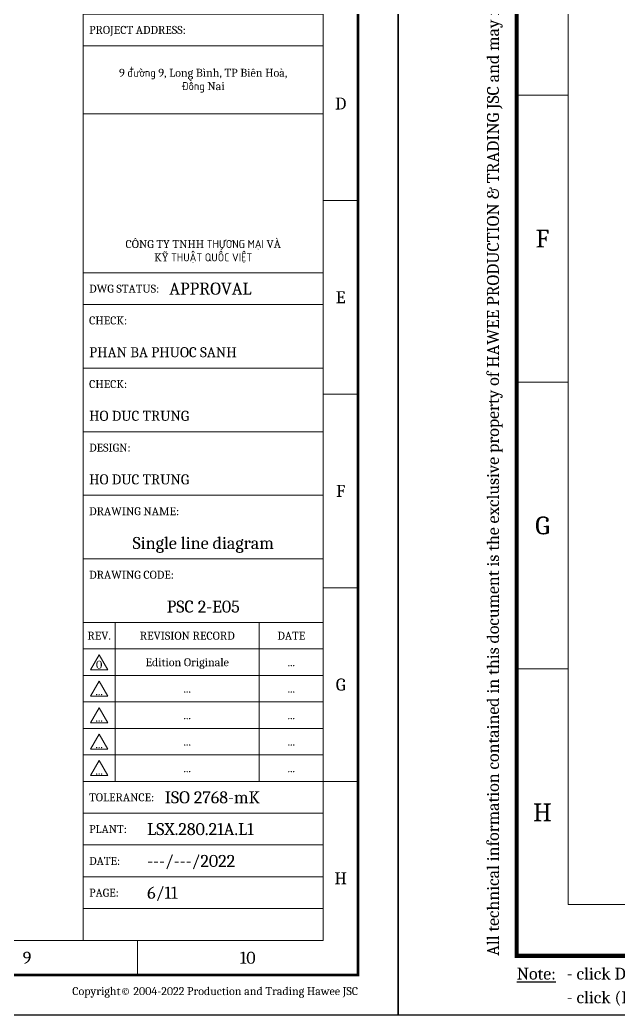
# Model space of a CAD drawing. Header units: millimetres. Extents: x -116965 to 323937, y 291661 to 566926.
# Drawn here: x -52064 to -49968, y 300387 to 303869 of the extents above; entities that cross this region are included whole.
import ezdxf
from ezdxf.enums import TextEntityAlignment as Align

# ---------------------------------------------------------------- set-up
doc = ezdxf.new("R2010")
doc.units = ezdxf.units.MM
doc.layers.get('0').update_dxf_attribs({"lineweight": 18})
doc.styles.add('hwBorder', font='Cambria.ttf')

# ---------------------------------------------------------------- blocks, each defined once
blk = doc.blocks.new('*U1980')
at = {"color": 5}
for p, q in [((285.679, 101.811), (281.339, 101.811)), ((10, 77.608), (14.339, 77.608)), ((285.679, 77.608), (281.339, 77.608)), ((10, 53.405), (14.339, 53.405)), ((285.679, 53.405), (281.339, 53.405)), ((10, 29.203), (14.339, 29.203)), ((285.679, 29.203), (281.339, 29.203)), ((258.111, 5), (258.111, 9.339))]:
    blk.add_line(p, q, dxfattribs=at)
at = {"color": 5, "const_width": 0.35}
blk.add_lwpolyline([(10, 198.621), (285.679, 198.621), (285.679, 5), (10, 5)], close=True, dxfattribs=at)
at = {"color": 5}
for points in [[(14.339, 194.282), (281.339, 194.282), (281.339, 9.339), (14.339, 9.339)], [(251.339, 125.096), (281.339, 125.096), (281.339, 121.124), (251.339, 121.124)], [(251.339, 121.124), (281.339, 121.124), (281.339, 112.628), (251.339, 112.628)], [(251.339, 92.765), (281.339, 92.765), (281.339, 112.628), (251.339, 112.628)], [(251.339, 92.765), (281.339, 92.765), (281.339, 88.792), (251.339, 88.792)], [(251.339, 80.847), (281.339, 80.847), (281.339, 88.792), (251.339, 88.792)], [(251.339, 72.902), (281.339, 72.902), (281.339, 80.847), (251.339, 80.847)], [(251.339, 64.956), (281.339, 64.956), (281.339, 72.902), (251.339, 72.902)], [(251.339, 57.011), (281.339, 57.011), (281.339, 64.956), (251.339, 64.956)], [(251.339, 49.066), (281.339, 49.066), (281.339, 57.011), (251.339, 57.011)], [(251.339, 49.066), (255.339, 49.066), (255.339, 45.755), (251.339, 45.755)], [(255.339, 49.066), (273.339, 49.066), (273.339, 45.755), (255.339, 45.755)], [(273.339, 49.066), (281.339, 49.066), (281.339, 45.755), (273.339, 45.755)], [(251.339, 45.755), (255.339, 45.755), (255.339, 42.445), (251.339, 42.445)], [(255.339, 45.755), (273.339, 45.755), (273.339, 42.445), (255.339, 42.445)], [(273.339, 45.755), (281.339, 45.755), (281.339, 42.445), (273.339, 42.445)], [(251.339, 42.445), (255.339, 42.445), (255.339, 39.134), (251.339, 39.134)], [(255.339, 42.445), (273.339, 42.445), (273.339, 39.134), (255.339, 39.134)], [(273.339, 42.445), (281.339, 42.445), (281.339, 39.134), (273.339, 39.134)], [(251.339, 39.134), (255.339, 39.134), (255.339, 35.824), (251.339, 35.824)], [(255.339, 39.134), (273.339, 39.134), (273.339, 35.824), (255.339, 35.824)], [(273.339, 39.134), (281.339, 39.134), (281.339, 35.824), (273.339, 35.824)], [(251.339, 35.824), (255.339, 35.824), (255.339, 32.513), (251.339, 32.513)], [(255.339, 35.824), (273.339, 35.824), (273.339, 32.513), (255.339, 32.513)], [(273.339, 35.824), (281.339, 35.824), (281.339, 32.513), (273.339, 32.513)], [(251.339, 32.513), (255.339, 32.513), (255.339, 29.203), (251.339, 29.203)], [(255.339, 32.513), (273.339, 32.513), (273.339, 29.203), (255.339, 29.203)], [(273.339, 32.513), (281.339, 32.513), (281.339, 29.203), (273.339, 29.203)], [(251.339, 29.203), (281.339, 29.203), (281.339, 25.23), (251.339, 25.23)], [(251.339, 25.23), (281.339, 25.23), (281.339, 21.257), (251.339, 21.257)], [(251.339, 21.257), (281.339, 21.257), (281.339, 17.285), (251.339, 17.285)], [(251.339, 17.285), (281.339, 17.285), (281.339, 13.312), (251.339, 13.312)], [(251.339, 13.312), (281.339, 13.312), (281.339, 9.339), (251.339, 9.339)]]:
    blk.add_lwpolyline(points, close=True, dxfattribs=at)
at = {"color": 253}
for points in [[(253.339, 45.038), (252.257, 43.163), (254.422, 43.163)], [(253.339, 41.727), (252.257, 39.852), (254.422, 39.852)], [(253.339, 38.416), (252.257, 36.541), (254.422, 36.541)], [(253.339, 35.106), (252.257, 33.231), (254.422, 33.231)], [(253.339, 31.795), (252.257, 29.92), (254.422, 29.92)]]:
    blk.add_lwpolyline(points, close=True, dxfattribs=at)
at = {"layer": 'Defpoints', "color": 4}
blk.add_lwpolyline([(0, 203.621), (290.679, 203.621), (290.679, 0), (0, 0)], close=True, dxfattribs=at)
at = {"color": 253, "style": 'hwBorder'}
for s, height, p in [('PROJECT ADDRESS:', 1, (252.089, 123.11)), ('DWG STATUS:', 1, (252.089, 90.779)), ('CHECK:', 1, (252.089, 86.806)), ('PHAN BA PHUOC SANH', 1.25, (252.089, 82.833)), ('CHECK:', 1, (252.089, 78.861)), ('HO DUC TRUNG', 1.25, (252.089, 74.888)), ('DESIGN:', 1, (252.089, 70.915)), ('HO DUC TRUNG', 1.25, (252.089, 66.943)), ('DRAWING NAME:', 1, (252.089, 62.97)), ('DRAWING CODE:', 1, (252.089, 55.025)), ('TOLERANCE:', 1, (252.089, 27.216)), ('PLANT:', 1, (252.089, 23.244)), ('LSX.280.21A.L1', 1.5, (259.339, 23.244)), ('DATE:', 1, (252.089, 19.271)), ('---/---/2022', 1.5, (259.339, 19.271)), ('PAGE:', 1, (252.089, 15.298))]:
    blk.add_text(s, height=height, dxfattribs=at).set_placement(p, align=Align.MIDDLE_LEFT)
blk.add_text('All technical information contained in this document is the exclusive property of HAWEE PRODUCTION & TRADING JSC and may neither be used nor disclosed without its prior written consent. ', height=1, rotation=90, dxfattribs=at).set_placement((8, 5), align=Align.MIDDLE_LEFT)
for s, height, p in [('D', 1.5, (283.509, 113.912)), ('E', 1.5, (283.509, 89.709)), ('F', 1.5, (12.17, 65.507)), ('F', 1.5, (283.509, 65.507)), ('REV.', 1, (253.339, 47.411)), ('REVISION RECORD', 1, (264.339, 47.411)), ('DATE', 1, (277.339, 47.411)), ('G', 1.5, (12.17, 41.304)), ('G', 1.5, (283.509, 41.304)), ('H', 1.5, (12.17, 17.101)), ('H', 1.5, (283.509, 17.101)), ('9', 1.5, (244.327, 7.17)), ('10', 1.5, (271.895, 7.17))]:
    blk.add_text(s, height=height, dxfattribs=at).set_placement(p, align=Align.MIDDLE_CENTER)
at = {"color": 6, "style": 'hwBorder'}
blk.add_text('APPROVAL', height=1.5, dxfattribs=at).set_placement((262.089, 90.779), align=Align.MIDDLE_LEFT)
at = {"color": 253, "style": 'hwBorder'}
blk.add_text('Copyright© 2004-2022 Production and Trading Hawee JSC', height=1, dxfattribs=at).set_placement((285.679, 3), align=Align.MIDDLE_RIGHT)
at = {"color": 253, "insert": (266.339, 116.768), "char_height": 1, "width": 30, "attachment_point": 5, "style": 'hwBorder'}
blk.add_mtext('9 đường 9, Long Bình, TP Biên Hoà,\\PĐồng Nai', dxfattribs=at)
at = {"color": 253, "insert": (266.339, 95.416), "char_height": 1, "attachment_point": 5, "style": 'hwBorder'}
blk.add_mtext_dynamic_manual_height_columns('CÔNG TY TNHH THƯƠNG MẠI VÀ KỸ THUẬT QUỐC VIỆT', width=20.92633, gutter_width=12.5, heights=[0], dxfattribs=at)
at = {"color": 6, "style": 'hwBorder', "flags": 8}
for tag, p in [("DWG'SNAME", (266.339, 58.998)), ("DWG'SCODE2", (266.339, 51.052))]:
    blk.add_attdef(tag, text='', height=1.5, dxfattribs=at).set_placement(p, align=Align.MIDDLE_CENTER)
at = {"color": 253, "style": 'hwBorder', "flags": 8}
for tag, p in [('REV_MODIFY0', (264.339, 44.1)), ('REV_DATE0', (277.339, 44.1)), ('REV_0', (253.339, 43.788)), ('REV_MODIFY1', (264.339, 40.789)), ('REV_DATE1', (277.339, 40.789)), ('REV_1', (253.339, 40.477)), ('REV_MODIFY2', (264.339, 37.479)), ('REV_DATE2', (277.339, 37.479)), ('REV_2', (253.339, 37.166)), ('REV_MODIFY3', (264.339, 34.169)), ('REV_DATE3', (277.339, 34.169)), ('REV_3', (253.339, 33.856)), ('REV_4', (253.339, 30.545)), ('REV_MODIFY4', (264.339, 30.858)), ('REV_DATE4', (277.339, 30.858))]:
    blk.add_attdef(tag, text='', height=1, dxfattribs=at).set_placement(p, align=Align.MIDDLE_CENTER)
at = {"color": 6, "style": 'hwBorder', "flags": 8}
for tag, p in [('TOLERANCE', (261.539, 27.216)), ('PAGE', (259.339, 15.298))]:
    blk.add_attdef(tag, text='', height=1.5, dxfattribs=at).set_placement(p, align=Align.MIDDLE_LEFT)
at = {"layer": 'Defpoints', "color": 253, "style": 'hwBorder'}
for s, p in [('%%UNote:', (10, 3.5)), ('- click Down Arrow or press the key combination (Ctrl+1) to choose other layouts.', (14.229, 3.5)), ('- click (File...Drawing...Properties...Custome) to change informations on this border.', (14.229, 1.5))]:
    blk.add_text(s, height=1, dxfattribs=at).set_placement(p, align=Align.MIDDLE_LEFT)

msp = doc.modelspace()

# ---------------------------------------------------------------- block references
at = {"ltscale": 5, "xscale": 41.47693088945395, "yscale": 41.47693088945395, "zscale": 41.47693088945395}
msp.add_blockref('*U1980', (-50740.951789, 300386.757971), dxfattribs=at)
at = {"ltscale": 5}
ref = msp.add_blockref('*U1980', (-58879.961977, 300386.757971), dxfattribs=dict(at, xscale=28, yscale=28, zscale=28))
ref.add_attrib("DWG'SNAME", 'Single line diagram', dxfattribs={"color": 6, "height": 42, "style": 'hwBorder', "flags": 8}).set_placement((-51422.455977, 302038.687971), align=Align.MIDDLE_CENTER)
ref.add_attrib("DWG'SCODE2", 'PSC 2-E05', dxfattribs={"color": 6, "height": 42, "style": 'hwBorder', "flags": 8}).set_placement((-51422.455977, 301816.219571), align=Align.MIDDLE_CENTER)
ref.add_attrib('PAGE', '6/11', dxfattribs={"color": 6, "height": 42, "style": 'hwBorder', "flags": 8}).set_placement((-51618.455977, 300815.113171), align=Align.MIDDLE_LEFT)
ref.add_attrib('TOLERANCE', 'ISO 2768-mK', dxfattribs={"color": 6, "height": 42, "style": 'hwBorder'}).set_placement((-51556.855977, 301148.814371), align=Align.MIDDLE_LEFT)
ref.add_attrib('REV_0', '0', dxfattribs={"color": 253, "height": 28, "style": 'hwBorder', "flags": 8}).set_placement((-51786.455977, 301612.810771), align=Align.MIDDLE_CENTER)
ref.add_attrib('REV_DATE0', '...', dxfattribs={"color": 253, "height": 28, "style": 'hwBorder', "flags": 8}).set_placement((-51114.455977, 301621.560771), align=Align.MIDDLE_CENTER)
ref.add_attrib('REV_MODIFY0', 'Edition Originale', dxfattribs={"color": 253, "height": 28, "style": 'hwBorder', "flags": 8}).set_placement((-51478.455977, 301621.560771), align=Align.MIDDLE_CENTER)
ref.add_attrib('REV_1', '...', dxfattribs={"color": 253, "height": 28, "style": 'hwBorder', "flags": 8}).set_placement((-51786.455977, 301520.113971), align=Align.MIDDLE_CENTER)
ref.add_attrib('REV_DATE1', '...', dxfattribs={"color": 253, "height": 28, "style": 'hwBorder', "flags": 8}).set_placement((-51114.455977, 301528.863971), align=Align.MIDDLE_CENTER)
ref.add_attrib('REV_MODIFY1', '...', dxfattribs={"color": 253, "height": 28, "style": 'hwBorder', "flags": 8}).set_placement((-51478.455977, 301528.863971), align=Align.MIDDLE_CENTER)
ref.add_attrib('REV_2', '...', dxfattribs={"color": 253, "height": 28, "style": 'hwBorder', "flags": 8}).set_placement((-51786.455977, 301427.419971), align=Align.MIDDLE_CENTER)
ref.add_attrib('REV_DATE2', '...', dxfattribs={"color": 253, "height": 28, "style": 'hwBorder', "flags": 8}).set_placement((-51114.455977, 301436.169971), align=Align.MIDDLE_CENTER)
ref.add_attrib('REV_MODIFY2', '...', dxfattribs={"color": 253, "height": 28, "style": 'hwBorder', "flags": 8}).set_placement((-51478.455977, 301436.169971), align=Align.MIDDLE_CENTER)
ref.add_attrib('REV_3', '...', dxfattribs={"color": 253, "height": 28, "style": 'hwBorder', "flags": 8}).set_placement((-51786.455977, 301334.725971), align=Align.MIDDLE_CENTER)
ref.add_attrib('REV_DATE3', '...', dxfattribs={"color": 253, "height": 28, "style": 'hwBorder', "flags": 8}).set_placement((-51114.455977, 301343.475971), align=Align.MIDDLE_CENTER)
ref.add_attrib('REV_MODIFY3', '...', dxfattribs={"color": 253, "height": 28, "style": 'hwBorder', "flags": 8}).set_placement((-51478.455977, 301343.475971), align=Align.MIDDLE_CENTER)
ref.add_attrib('REV_4', '...', dxfattribs={"color": 253, "height": 28, "style": 'hwBorder', "flags": 8}).set_placement((-51786.455977, 301242.029171), align=Align.MIDDLE_CENTER)
ref.add_attrib('REV_DATE4', '...', dxfattribs={"color": 253, "height": 28, "style": 'hwBorder', "flags": 8}).set_placement((-51114.455977, 301250.779171), align=Align.MIDDLE_CENTER)
ref.add_attrib('REV_MODIFY4', '...', dxfattribs={"color": 253, "height": 28, "style": 'hwBorder', "flags": 8}).set_placement((-51478.455977, 301250.779171), align=Align.MIDDLE_CENTER)

doc.saveas('drawing.dxf')
